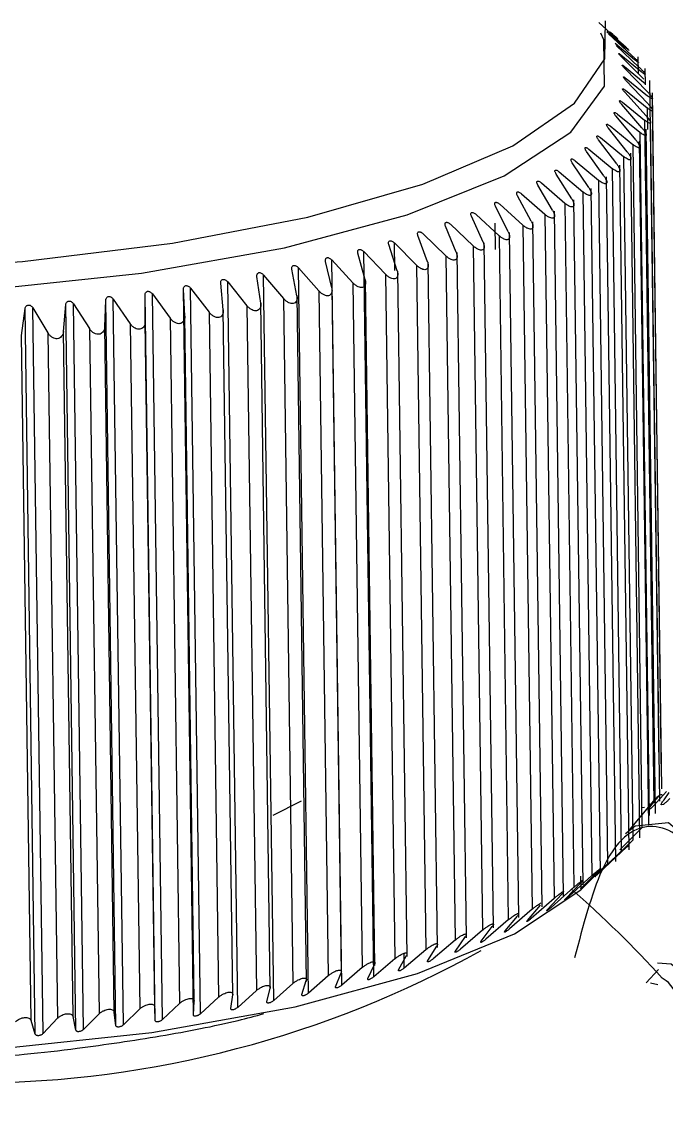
# Model space of a CAD drawing. Header units: millimetres. Extents: x 0 to 279, y 0 to 216.
# Drawn here: x 57.57 to 59.16, y 139.641 to 142.298 of the extents above; entities that cross this region are included whole.
import ezdxf

# ---------------------------------------------------------------- set-up
doc = ezdxf.new("R2010")
doc.units = ezdxf.units.MM

msp = doc.modelspace()

# ---------------------------------------------------------------- linework, layer by layer
at = {"color": 7, "linetype": 'Continuous', "lineweight": 25}
for p, q in [((59.0499, 142.2447), (58.993, 142.2964)), ((59.0131, 142.2736), (59.0593, 142.234)), ((59.0736, 142.2157), (59.0173, 142.2683)), ((59.0331, 142.2452), (59.081, 142.2049)), ((59.0918, 142.1864), (59.0362, 142.2398)), ((59.0476, 142.2164), (59.0972, 142.1754)), ((59.1045, 142.1568), (59.0498, 142.211)), ((59.091, 142.1695), (59.0905, 142.2116)), ((59.0568, 142.1874), (59.1078, 142.1457)), ((59.1116, 142.1269), (59.0579, 142.1819)), ((59.1081, 142.1423), (59.1076, 142.1824)), ((59.0605, 142.1582), (59.1128, 142.1157)), ((59.0587, 142.1289), (59.1123, 142.0857)), ((59.1131, 142.0969), (59.0606, 142.1527)), ((59.1417, 140.4672), (59.1192, 142.1528)), ((59.1091, 142.0668), (59.0578, 142.1234)), ((59.1478, 140.4372), (59.1253, 142.123)), ((59.0994, 142.0367), (59.0496, 142.0941)), ((59.0515, 142.0996), (59.1061, 142.0556)), ((59.1483, 140.407), (59.1258, 142.0931)), ((59.0842, 142.0067), (59.0359, 142.0648)), ((59.0389, 142.0703), (59.0944, 142.0255)), ((59.1061, 142.0556), (59.1286, 140.3713)), ((59.1432, 140.3767), (59.1207, 142.0631)), ((59.0634, 141.9769), (59.0168, 142.0358)), ((59.0208, 142.0412), (59.0771, 141.9956)), ((59.0944, 142.0255), (59.1169, 140.341)), ((59.1326, 140.3465), (59.11, 142.0332)), ((59.0372, 141.9474), (58.9924, 142.0069)), ((58.9974, 142.0123), (59.0543, 141.9659)), ((59.0771, 141.9956), (59.0996, 140.3108)), ((59.1164, 140.3164), (59.0938, 142.0034)), ((59.0055, 141.9182), (58.9627, 141.9784)), ((58.9687, 141.9838), (59.026, 141.9365)), ((59.0947, 140.2865), (59.0721, 141.9737)), ((58.9686, 141.8894), (58.9278, 141.9503)), ((58.9348, 141.9555), (58.9924, 141.9074)), ((59.0676, 140.2569), (59.045, 141.9444)), ((59.0543, 141.9659), (59.0768, 140.2808)), ((58.9264, 141.8612), (58.8878, 141.9226)), ((58.8957, 141.9278), (58.9535, 141.8789)), ((59.0351, 140.2277), (59.0125, 141.9154)), ((59.026, 141.9365), (59.0486, 140.2511)), ((58.8791, 141.8335), (58.8428, 141.8955)), ((58.8517, 141.9006), (58.9094, 141.8508)), ((58.9924, 141.9074), (59.015, 140.2218)), ((58.8268, 141.8065), (58.7929, 141.869)), ((58.8027, 141.874), (58.8602, 141.8233)), ((58.9535, 141.8789), (58.9761, 140.193)), ((58.9974, 140.1988), (58.9747, 141.8868)), ((58.7697, 141.7802), (58.7382, 141.8433)), ((58.7489, 141.8481), (58.8061, 141.7966)), ((58.9094, 141.8508), (58.932, 140.1647)), ((58.9544, 140.1705), (58.9318, 141.8588)), ((58.7079, 141.7547), (58.679, 141.8183)), ((58.6905, 141.8229), (58.7472, 141.7706)), ((58.8602, 141.8233), (58.8829, 140.137)), ((58.9065, 140.1428), (58.8837, 141.8313)), ((58.6415, 141.7301), (58.6153, 141.7941)), ((58.6276, 141.7986), (58.6837, 141.7454)), ((58.7372, 141.8012), (58.738, 141.7367)), ((58.8061, 141.7966), (58.8289, 140.11)), ((58.8535, 140.1158), (58.8308, 141.8046)), ((58.5709, 141.7064), (58.5473, 141.7708)), ((58.5605, 141.7751), (58.6157, 141.7211)), ((58.7472, 141.7706), (58.77, 140.0837)), ((58.7958, 140.0895), (58.773, 141.7785)), ((58.414, 141.7312), (58.4672, 141.6756)), ((58.4385, 139.9436), (58.414, 141.7312)), ((58.4961, 141.6837), (58.4753, 141.7485)), ((58.4892, 141.7527), (58.5435, 141.6978)), ((58.6667, 140.0395), (58.6437, 141.7289)), ((58.6837, 141.7454), (58.7066, 140.0583)), ((58.7335, 140.0641), (58.7106, 141.7533)), ((58.3349, 141.6417), (58.3198, 141.7071)), ((58.3351, 141.7108), (58.3871, 141.6544)), ((58.3596, 139.923), (58.3351, 141.7108)), ((58.4173, 141.6621), (58.3994, 141.7273)), ((58.5956, 140.0159), (58.5726, 141.7056)), ((58.6157, 141.7211), (58.6387, 140.0338)), ((58.2489, 141.6224), (58.2368, 141.6881)), ((58.2527, 141.6916), (58.3033, 141.6344)), ((58.2773, 139.9036), (58.2527, 141.6916)), ((58.4672, 141.6756), (58.4903, 139.9879)), ((58.5204, 139.9934), (58.4974, 141.6832)), ((58.5435, 141.6978), (58.5665, 140.0103)), ((58.0674, 141.5877), (58.0612, 141.6537)), ((58.0783, 141.6567), (58.1257, 141.598)), ((58.103, 139.8684), (58.0783, 141.6567)), ((58.1597, 141.6044), (58.1505, 141.6702)), ((58.167, 141.6735), (58.2161, 141.6156)), ((58.1917, 139.8853), (58.167, 141.6735)), ((58.3871, 141.6544), (58.4102, 139.9665)), ((58.4414, 139.9719), (58.4183, 141.6619)), ((57.875, 141.5583), (57.8747, 141.6244)), ((57.8997, 139.8358), (57.8747, 141.6244)), ((57.8928, 141.627), (57.9364, 141.5669)), ((57.9177, 139.8383), (57.8928, 141.627)), ((57.9724, 141.5723), (57.9692, 141.6384)), ((57.9941, 139.8499), (57.9692, 141.6384)), ((57.9868, 141.6412), (58.0324, 141.5818)), ((58.0116, 139.8527), (57.9868, 141.6412)), ((58.2725, 139.9324), (58.2493, 141.6228)), ((58.3033, 141.6344), (58.3264, 139.9463)), ((58.3587, 139.9515), (58.3355, 141.6418)), ((57.6736, 141.5346), (57.6793, 141.6007)), ((57.7044, 139.8118), (57.6793, 141.6007)), ((57.6981, 141.6027), (57.7376, 141.5414)), ((57.7232, 139.8139), (57.6981, 141.6027)), ((57.7752, 141.5457), (57.778, 141.6119)), ((57.803, 139.8231), (57.778, 141.6119)), ((57.7964, 141.6141), (57.8381, 141.5534)), ((57.8214, 139.8254), (57.7964, 141.6141)), ((58.1257, 141.598), (58.149, 139.9096)), ((58.1832, 139.9145), (58.1598, 141.6051)), ((58.2161, 141.6156), (58.2393, 139.9273)), ((57.5702, 141.5249), (57.579, 141.591)), ((57.6041, 139.802), (57.579, 141.591)), ((57.598, 141.5927), (57.6353, 141.5308)), ((57.6232, 139.8038), (57.598, 141.5927)), ((57.9959, 139.8836), (57.9724, 141.5723)), ((58.0324, 141.5818), (58.0558, 139.8932)), ((58.0908, 139.8992), (58.0674, 141.5877)), ((57.7988, 139.8568), (57.7752, 141.5457)), ((57.8381, 141.5534), (57.8616, 139.8646)), ((57.8985, 139.8695), (57.875, 141.5583)), ((57.9364, 141.5669), (57.9599, 139.8782)), ((57.594, 139.8358), (57.5702, 141.5249)), ((57.6353, 141.5308), (57.659, 139.8418)), ((57.6972, 139.8456), (57.6736, 141.5346)), ((57.7376, 141.5414), (57.7612, 139.8524)), ((59.1527, 140.3923), (59.1604, 140.4005)), ((58.2596, 140.3764), (58.1897, 140.341)), ((59.1309, 140.3814), (59.0664, 140.3035)), ((59.1217, 140.3651), (59.1342, 140.3813)), ((59.1391, 140.3878), (59.1342, 140.3813)), ((59.1527, 140.3923), (59.1354, 140.3732)), ((59.1541, 140.3803), (59.1667, 140.3976)), ((59.1061, 140.3607), (59.0976, 140.36)), ((59.1191, 140.3568), (59.1152, 140.3545)), ((59.1515, 140.3683), (59.1475, 140.3676)), ((59.0996, 140.3108), (59.0448, 140.2566)), ((59.0768, 140.2808), (59.0214, 140.2274)), ((59.0486, 140.2511), (58.9927, 140.1986)), ((59.0164, 140.222), (59.0597, 140.2622)), ((59.015, 140.2218), (58.9588, 140.1701)), ((58.9867, 140.1932), (59.0281, 140.2327)), ((58.9761, 140.193), (58.9198, 140.1421)), ((58.9484, 140.192), (58.9488, 140.1601)), ((58.9518, 140.1648), (58.9912, 140.2037)), ((58.9843, 140.1934), (58.9949, 140.2033)), ((58.932, 140.1647), (58.8757, 140.1146)), ((58.9118, 140.1368), (58.949, 140.1751)), ((58.8829, 140.137), (58.8268, 140.0877)), ((58.8669, 140.1095), (58.9018, 140.1472)), ((58.8289, 140.11), (58.7731, 140.0616)), ((58.817, 140.0828), (58.8495, 140.1199)), ((58.77, 140.0837), (58.7147, 140.0362)), ((58.7624, 140.0567), (58.7925, 140.0934)), ((58.7066, 140.0583), (58.6519, 140.0116)), ((58.7032, 140.0315), (58.7307, 140.0677)), ((58.6387, 140.0338), (58.5848, 139.9879)), ((58.6396, 140.0071), (58.6644, 140.0428)), ((58.5665, 140.0103), (58.5136, 139.9652)), ((58.5717, 139.9836), (58.5938, 140.019)), ((58.4903, 139.9879), (58.4385, 139.9436)), ((58.4997, 139.9611), (58.5191, 139.9961)), ((58.3443, 139.9192), (58.358, 139.9537)), ((58.4102, 139.9665), (58.3596, 139.923)), ((58.4239, 139.9396), (58.4404, 139.9743)), ((59.14, 139.9619), (59.1099, 139.9289)), ((58.2393, 139.9273), (58.1917, 139.8853)), ((58.2614, 139.9), (58.2721, 139.9342)), ((58.3264, 139.9463), (58.2773, 139.9036)), ((59.1594, 139.9338), (59.1497, 139.9403)), ((58.086, 139.8653), (58.0908, 139.8992)), ((58.149, 139.9096), (58.103, 139.8684)), ((58.1752, 139.882), (58.183, 139.916)), ((57.8997, 139.8358), (57.8985, 139.8695)), ((57.9599, 139.8782), (57.9177, 139.8383)), ((57.9941, 139.8499), (57.9959, 139.8836)), ((58.0558, 139.8932), (58.0116, 139.8527)), ((57.7044, 139.8118), (57.6972, 139.8456)), ((57.7612, 139.8524), (57.7232, 139.8139)), ((57.803, 139.8231), (57.7988, 139.8568)), ((57.8616, 139.8646), (57.8214, 139.8254)), ((57.6041, 139.802), (57.594, 139.8358)), ((57.659, 139.8418), (57.6232, 139.8038))]:
    msp.add_line(p, q, dxfattribs=at)
at = {"color": 8, "linetype": 'Continuous', "lineweight": 25}
for p, q in [((59.1123, 142.0857), (59.113, 142.0323)), ((58.4901, 141.6849), (58.4892, 141.7527)), ((58.5136, 139.9652), (58.5131, 139.9998)), ((59.1383, 139.9239), (59.1202, 139.9279))]:
    msp.add_line(p, q, dxfattribs=at)
at = {"color": 7, "linetype": 'Continuous', "lineweight": 25, "flags": 128}
for points in [[(57.2189, 141.685), (57.5726, 141.7071), (57.9421, 141.7519), (58.2756, 141.8163), (58.5592, 141.8976), (58.7813, 141.9924), (58.933, 142.0969), (59.0081, 142.2066), (59.0096, 142.3005)], [(57.4772, 141.6367), (57.8655, 141.678), (58.2186, 141.7407), (58.5211, 141.8221), (58.7597, 141.9185), (58.9241, 142.0256), (59.0071, 142.1388), (59.0053, 142.2531), (58.9978, 142.2698)], [(59.6805, 138.4563), (59.6353, 138.861), (59.576, 139.2418), (59.505, 139.5834), (59.4251, 139.8724), (59.3395, 140.0974), (59.2516, 140.2496), (59.1648, 140.3232), (59.0826, 140.3153), (59.0588, 140.2965)], [(57.5036, 139.7649), (57.8916, 139.8066), (58.2444, 139.87), (58.5466, 139.9521), (58.785, 140.0495), (58.9492, 140.1577), (58.9843, 140.1934)], [(59.1382, 139.978), (59.1714, 139.9755), (59.2499, 139.912)]]:
    msp.add_lwpolyline(points, dxfattribs=at)
at = {"color": 8, "linetype": 'Continuous', "lineweight": 25, "flags": 128}
msp.add_lwpolyline([(59.424, 136.5995), (59.4631, 136.6664), (59.5169, 136.8342), (59.5573, 137.0687), (59.5821, 137.3589), (59.5903, 137.6914), (59.5813, 138.0503), (59.5558, 138.4189), (59.5147, 138.7797), (59.4602, 139.1158), (59.3947, 139.4113), (59.3214, 139.6523), (59.2437, 139.8277), (59.1652, 139.9293), (59.1594, 139.9338)], dxfattribs=at)
at = {"color": 7, "linetype": 'Continuous', "lineweight": 25}
for centre, radius, start, end in [((59.2288, 140.2661), 0.1512, 126.376, 131.6281), ((57.1233, 138.0973), 2.7391, 42.2873, 48.8647)]:
    msp.add_arc(centre, radius, start, end, dxfattribs=at)
at = {"color": 8, "linetype": 'Continuous', "lineweight": 25}
msp.add_arc((57.4405, 142.2844), 2.6028, 270.3351, 299.0202, dxfattribs=at)
at = {"color": 7, "linetype": 'Continuous', "lineweight": 25}
for points, knots in [([(59.0207, 142.2731), (59.023, 142.2712), (59.0272, 142.2675), (59.0328, 142.2625), (59.0369, 142.2588), (59.0395, 142.2563), (59.0404, 142.2555), (59.0395, 142.2563), (59.0368, 142.2586), (59.0338, 142.2612), (59.0322, 142.2626)], [0, 0, 0, 0, 0.154592, 0.287049, 0.4005, 0.499884, 0.603631, 0.715368, 0.8465, 1, 1, 1, 1]), ([(59.0499, 142.2447), (59.0521, 142.2427), (59.0562, 142.2389), (59.0617, 142.2339), (59.0655, 142.2301), (59.0678, 142.2276), (59.0684, 142.2268), (59.0672, 142.2276), (59.0642, 142.2299), (59.061, 142.2325), (59.0593, 142.234)], [0, 0, 0, 0, 0.154616, 0.287094, 0.400562, 0.499962, 0.600673, 0.713632, 0.845714, 1, 1, 1, 1]), ([(59.0498, 142.211), (59.0488, 142.212), (59.0469, 142.2139), (59.0445, 142.2164), (59.043, 142.2184), (59.0422, 142.2196), (59.0423, 142.2201), (59.0433, 142.2197), (59.045, 142.2185), (59.0467, 142.2171), (59.0476, 142.2164)], [0, 0, 0, 0, 0.149554, 0.286742, 0.39793, 0.499998, 0.60209, 0.713222, 0.850456, 1, 1, 1, 1]), ([(59.0736, 142.2157), (59.0758, 142.2137), (59.0798, 142.2099), (59.085, 142.2048), (59.0886, 142.2009), (59.0906, 142.1984), (59.0909, 142.1976), (59.0895, 142.1984), (59.0861, 142.2007), (59.0828, 142.2034), (59.081, 142.2049)], [0, 0, 0, 0, 0.154267, 0.286323, 0.399242, 0.497996, 0.598104, 0.71211, 0.845015, 1, 1, 1, 1]), ([(59.0579, 142.1819), (59.0569, 142.1829), (59.0551, 142.1849), (59.0529, 142.1875), (59.0514, 142.1894), (59.0508, 142.1907), (59.0511, 142.1911), (59.0522, 142.1907), (59.0541, 142.1895), (59.0559, 142.1881), (59.0568, 142.1874)], [0, 0, 0, 0, 0.149554, 0.286742, 0.39793, 0.499998, 0.60209, 0.713222, 0.850456, 1, 1, 1, 1]), ([(59.0918, 142.1864), (59.0939, 142.1843), (59.0979, 142.1805), (59.1029, 142.1754), (59.1062, 142.1714), (59.1079, 142.1689), (59.108, 142.168), (59.1062, 142.1688), (59.1025, 142.1711), (59.099, 142.1739), (59.0972, 142.1754)], [0, 0, 0, 0, 0.153516, 0.28465, 0.396371, 0.49427, 0.595804, 0.710838, 0.844477, 1, 1, 1, 1]), ([(59.0606, 142.1527), (59.0596, 142.1537), (59.0578, 142.1557), (59.0557, 142.1583), (59.0544, 142.1603), (59.054, 142.1616), (59.0544, 142.162), (59.0557, 142.1616), (59.0577, 142.1604), (59.0595, 142.1589), (59.0605, 142.1582)], [0, 0, 0, 0, 0.149554, 0.286742, 0.39793, 0.499998, 0.60209, 0.713222, 0.850456, 1, 1, 1, 1]), ([(59.0578, 142.1234), (59.0569, 142.1244), (59.0551, 142.1264), (59.0532, 142.1291), (59.052, 142.1311), (59.0517, 142.1323), (59.0523, 142.1328), (59.0537, 142.1323), (59.0559, 142.1311), (59.0578, 142.1297), (59.0587, 142.1289)], [0, 0, 0, 0, 0.149554, 0.286742, 0.39793, 0.499998, 0.60209, 0.713222, 0.850456, 1, 1, 1, 1]), ([(59.0496, 142.0941), (59.0487, 142.0951), (59.047, 142.0971), (59.0452, 142.0998), (59.0442, 142.1019), (59.044, 142.1031), (59.0448, 142.1036), (59.0463, 142.1031), (59.0486, 142.1018), (59.0505, 142.1004), (59.0515, 142.0996)], [0, 0, 0, 0, 0.149554, 0.286742, 0.39793, 0.499998, 0.60209, 0.713222, 0.850456, 1, 1, 1, 1]), ([(59.1116, 142.1269), (59.1136, 142.1248), (59.1174, 142.1209), (59.1218, 142.1157), (59.1242, 142.1122), (59.1252, 142.1102), (59.1256, 142.1091), (59.1255, 142.1083), (59.1245, 142.1081), (59.1221, 142.109), (59.118, 142.1117), (59.1146, 142.1143), (59.1128, 142.1157)], [0, 0, 0, 0, 0.1513, 0.279956, 0.388714, 0.438703, 0.497828, 0.557461, 0.619011, 0.742095, 0.859565, 1, 1, 1, 1]), ([(59.0359, 142.0648), (59.035, 142.0659), (59.0334, 142.0679), (59.0318, 142.0707), (59.0309, 142.0727), (59.0309, 142.074), (59.0318, 142.0744), (59.0335, 142.0739), (59.0359, 142.0726), (59.0379, 142.0711), (59.0389, 142.0703)], [0, 0, 0, 0, 0.149554, 0.286742, 0.39793, 0.499998, 0.60209, 0.713222, 0.850456, 1, 1, 1, 1]), ([(59.1131, 142.0969), (59.1151, 142.0948), (59.1187, 142.0909), (59.1228, 142.0856), (59.125, 142.0821), (59.1259, 142.08), (59.1261, 142.0788), (59.1258, 142.0781), (59.1246, 142.0778), (59.1219, 142.0788), (59.1176, 142.0816), (59.1142, 142.0842), (59.1123, 142.0857)], [0, 0, 0, 0, 0.150017, 0.277343, 0.384605, 0.438226, 0.497817, 0.557803, 0.619606, 0.740346, 0.858709, 1, 1, 1, 1]), ([(59.1091, 142.0668), (59.1109, 142.0647), (59.1144, 142.0607), (59.1182, 142.0555), (59.1202, 142.0519), (59.1209, 142.0498), (59.121, 142.0485), (59.1204, 142.0478), (59.119, 142.0476), (59.1162, 142.0486), (59.1116, 142.0514), (59.1081, 142.0541), (59.1061, 142.0556)], [0, 0, 0, 0, 0.148693, 0.274615, 0.380279, 0.438215, 0.498156, 0.558374, 0.6203, 0.738577, 0.85782, 1, 1, 1, 1]), ([(59.0168, 142.0358), (59.016, 142.0368), (59.0144, 142.0389), (59.0129, 142.0417), (59.0122, 142.0437), (59.0124, 142.045), (59.0135, 142.0454), (59.0153, 142.0449), (59.0178, 142.0435), (59.0198, 142.042), (59.0208, 142.0412)], [0, 0, 0, 0, 0.149554, 0.286742, 0.39793, 0.499998, 0.60209, 0.713222, 0.850456, 1, 1, 1, 1]), ([(59.0994, 142.0367), (59.1012, 142.0346), (59.1045, 142.0306), (59.1081, 142.0253), (59.1098, 142.0217), (59.1104, 142.0195), (59.1102, 142.0183), (59.1095, 142.0175), (59.1079, 142.0173), (59.1048, 142.0184), (59.1, 142.0212), (59.0964, 142.024), (59.0944, 142.0255)], [0, 0, 0, 0, 0.147356, 0.27179, 0.377146, 0.438598, 0.498767, 0.559097, 0.621018, 0.736779, 0.856893, 1, 1, 1, 1]), ([(58.9924, 142.0069), (58.9916, 142.008), (58.9901, 142.0101), (58.9888, 142.0129), (58.9883, 142.015), (58.9886, 142.0162), (58.9898, 142.0166), (58.9918, 142.0161), (58.9944, 142.0147), (58.9964, 142.0131), (58.9974, 142.0123)], [0, 0, 0, 0, 0.149554, 0.286742, 0.39793, 0.499998, 0.60209, 0.713222, 0.850456, 1, 1, 1, 1]), ([(59.0842, 142.0067), (59.0859, 142.0046), (59.089, 142.0007), (59.0923, 141.9953), (59.0939, 141.9916), (59.0942, 141.9894), (59.0938, 141.9881), (59.0929, 141.9874), (59.0911, 141.9872), (59.0878, 141.9883), (59.0829, 141.9912), (59.0791, 141.994), (59.0771, 141.9956)], [0, 0, 0, 0, 0.145951, 0.26872, 0.377408, 0.439127, 0.499455, 0.559821, 0.621651, 0.734966, 0.855937, 1, 1, 1, 1]), ([(58.9627, 141.9784), (58.962, 141.9795), (58.9606, 141.9816), (58.9594, 141.9844), (58.959, 141.9865), (58.9595, 141.9878), (58.9608, 141.9881), (58.9629, 141.9876), (58.9656, 141.9862), (58.9677, 141.9846), (58.9687, 141.9838)], [0, 0, 0, 0, 0.149554, 0.286742, 0.39793, 0.499998, 0.60209, 0.713222, 0.850456, 1, 1, 1, 1]), ([(59.0634, 141.9769), (59.065, 141.9748), (59.068, 141.9709), (59.0711, 141.9654), (59.0724, 141.9617), (59.0724, 141.9594), (59.0719, 141.9582), (59.0708, 141.9575), (59.0688, 141.9573), (59.0653, 141.9585), (59.0602, 141.9613), (59.0564, 141.9643), (59.0543, 141.9659)], [0, 0, 0, 0, 0.144207, 0.265302, 0.378149, 0.439859, 0.500145, 0.560427, 0.622124, 0.733109, 0.85494, 1, 1, 1, 1]), ([(58.9278, 141.9503), (58.9271, 141.9514), (58.9258, 141.9535), (58.9248, 141.9563), (58.9245, 141.9584), (58.9252, 141.9597), (58.9267, 141.96), (58.9289, 141.9594), (58.9317, 141.958), (58.9337, 141.9564), (58.9348, 141.9555)], [0, 0, 0, 0, 0.149554, 0.286742, 0.39793, 0.499998, 0.60209, 0.713222, 0.850456, 1, 1, 1, 1]), ([(59.0372, 141.9474), (59.0387, 141.9453), (59.0415, 141.9413), (59.0443, 141.9358), (59.0454, 141.932), (59.0452, 141.9297), (59.0445, 141.9285), (59.0432, 141.9278), (59.041, 141.9277), (59.0373, 141.9289), (59.032, 141.9318), (59.0281, 141.9348), (59.026, 141.9365)], [0, 0, 0, 0, 0.14222, 0.26149, 0.379, 0.440723, 0.500945, 0.561071, 0.622516, 0.731392, 0.854099, 1, 1, 1, 1]), ([(58.8878, 141.9226), (58.8872, 141.9238), (58.8859, 141.9259), (58.885, 141.9287), (58.885, 141.9308), (58.8858, 141.9321), (58.8874, 141.9324), (58.8897, 141.9318), (58.8926, 141.9303), (58.8947, 141.9287), (58.8957, 141.9278)], [0, 0, 0, 0, 0.149554, 0.286742, 0.39793, 0.499998, 0.60209, 0.713222, 0.850456, 1, 1, 1, 1]), ([(59.0055, 141.9182), (59.007, 141.9161), (59.0096, 141.9122), (59.0121, 141.9066), (59.013, 141.9027), (59.0125, 141.9004), (59.0116, 141.8992), (59.0102, 141.8985), (59.0078, 141.8984), (59.004, 141.8997), (58.9985, 141.9027), (58.9945, 141.9058), (58.9924, 141.9074)], [0, 0, 0, 0, 0.140336, 0.257699, 0.380393, 0.442016, 0.50203, 0.561821, 0.62279, 0.729753, 0.853343, 1, 1, 1, 1]), ([(58.8428, 141.8955), (58.8422, 141.8967), (58.841, 141.8988), (58.8403, 141.9017), (58.8404, 141.9038), (58.8414, 141.905), (58.8431, 141.9053), (58.8455, 141.9047), (58.8485, 141.9031), (58.8506, 141.9015), (58.8517, 141.9006)], [0, 0, 0, 0, 0.149554, 0.286742, 0.39793, 0.499998, 0.60209, 0.713222, 0.850456, 1, 1, 1, 1]), ([(58.9686, 141.8894), (58.9699, 141.8873), (58.9723, 141.8834), (58.9746, 141.8778), (58.9752, 141.8738), (58.9745, 141.8715), (58.9734, 141.8703), (58.9718, 141.8697), (58.9692, 141.8696), (58.9653, 141.8709), (58.9597, 141.874), (58.9556, 141.8771), (58.9535, 141.8789)], [0, 0, 0, 0, 0.13852, 0.253848, 0.382195, 0.443567, 0.503216, 0.562504, 0.622815, 0.728129, 0.85259, 1, 1, 1, 1]), ([(58.7929, 141.869), (58.7923, 141.8702), (58.7912, 141.8724), (58.7907, 141.8752), (58.791, 141.8774), (58.7921, 141.8786), (58.7939, 141.8789), (58.7965, 141.8782), (58.7995, 141.8766), (58.8016, 141.8749), (58.8027, 141.874)], [0, 0, 0, 0, 0.149554, 0.286742, 0.39793, 0.499998, 0.60209, 0.713222, 0.850456, 1, 1, 1, 1]), ([(58.7382, 141.8433), (58.7377, 141.8444), (58.7367, 141.8466), (58.7364, 141.8495), (58.7368, 141.8516), (58.7381, 141.8528), (58.74, 141.8531), (58.7427, 141.8523), (58.7458, 141.8507), (58.7478, 141.849), (58.7489, 141.8481)], [0, 0, 0, 0, 0.149554, 0.286742, 0.39793, 0.499998, 0.60209, 0.713222, 0.850456, 1, 1, 1, 1]), ([(58.9264, 141.8612), (58.9276, 141.8591), (58.9299, 141.8552), (58.9319, 141.8494), (58.9322, 141.8454), (58.9312, 141.8431), (58.9299, 141.8419), (58.9282, 141.8413), (58.9255, 141.8413), (58.9214, 141.8426), (58.9156, 141.8458), (58.9116, 141.849), (58.9094, 141.8508)], [0, 0, 0, 0, 0.136701, 0.252529, 0.384177, 0.445187, 0.504353, 0.563009, 0.621606, 0.726534, 0.851844, 1, 1, 1, 1]), ([(58.679, 141.8183), (58.6785, 141.8194), (58.6776, 141.8217), (58.6774, 141.8245), (58.678, 141.8266), (58.6794, 141.8278), (58.6815, 141.828), (58.6842, 141.8273), (58.6874, 141.8256), (58.6894, 141.8238), (58.6905, 141.8229)], [0, 0, 0, 0, 0.149554, 0.286742, 0.39793, 0.499998, 0.60209, 0.713222, 0.850456, 1, 1, 1, 1]), ([(58.8791, 141.8335), (58.8802, 141.8314), (58.8824, 141.8274), (58.8841, 141.8216), (58.884, 141.8176), (58.8828, 141.8153), (58.8813, 141.8142), (58.8795, 141.8136), (58.8767, 141.8137), (58.8724, 141.815), (58.8665, 141.8182), (58.8624, 141.8215), (58.8602, 141.8233)], [0, 0, 0, 0, 0.134888, 0.255802, 0.386465, 0.446907, 0.505413, 0.563281, 0.61903, 0.724938, 0.851086, 1, 1, 1, 1]), ([(58.6153, 141.7941), (58.6149, 141.7953), (58.6141, 141.7975), (58.6141, 141.8004), (58.6148, 141.8025), (58.6164, 141.8036), (58.6186, 141.8038), (58.6213, 141.803), (58.6245, 141.8013), (58.6266, 141.7995), (58.6276, 141.7986)], [0, 0, 0, 0, 0.149554, 0.286742, 0.39793, 0.499998, 0.60209, 0.713222, 0.850456, 1, 1, 1, 1]), ([(58.8268, 141.8065), (58.8278, 141.8044), (58.8298, 141.8003), (58.8312, 141.7944), (58.8308, 141.7904), (58.8293, 141.7882), (58.8278, 141.7871), (58.8258, 141.7866), (58.8229, 141.7866), (58.8185, 141.788), (58.8124, 141.7913), (58.8083, 141.7947), (58.8061, 141.7966)], [0, 0, 0, 0, 0.133021, 0.259619, 0.388849, 0.448549, 0.50625, 0.563212, 0.616477, 0.723332, 0.850309, 1, 1, 1, 1]), ([(58.4753, 141.7485), (58.475, 141.7497), (58.4744, 141.752), (58.4747, 141.7548), (58.4758, 141.7569), (58.4776, 141.758), (58.48, 141.7582), (58.4829, 141.7573), (58.4862, 141.7555), (58.4882, 141.7536), (58.4892, 141.7527)], [0, 0, 0, 0, 0.149554, 0.286742, 0.39793, 0.499998, 0.60209, 0.713222, 0.850456, 1, 1, 1, 1]), ([(58.5473, 141.7708), (58.547, 141.772), (58.5463, 141.7743), (58.5464, 141.7771), (58.5473, 141.7792), (58.549, 141.7803), (58.5513, 141.7805), (58.5542, 141.7797), (58.5574, 141.7779), (58.5594, 141.7761), (58.5605, 141.7751)], [0, 0, 0, 0, 0.149554, 0.286742, 0.39793, 0.499998, 0.60209, 0.713222, 0.850456, 1, 1, 1, 1]), ([(58.7697, 141.7802), (58.7706, 141.7781), (58.7725, 141.7739), (58.7735, 141.768), (58.7728, 141.764), (58.771, 141.7618), (58.7688, 141.7604), (58.7651, 141.7601), (58.7598, 141.7618), (58.7535, 141.7652), (58.7494, 141.7687), (58.7472, 141.7706)], [0, 0, 0, 0, 0.131275, 0.264103, 0.391506, 0.450314, 0.507087, 0.613706, 0.721539, 0.849415, 1, 1, 1, 1]), ([(58.3994, 141.7273), (58.3991, 141.7285), (58.3987, 141.7307), (58.3991, 141.7336), (58.4003, 141.7357), (58.4023, 141.7367), (58.4048, 141.7368), (58.4078, 141.7359), (58.411, 141.7341), (58.413, 141.7322), (58.414, 141.7312)], [0, 0, 0, 0, 0.149554, 0.286742, 0.39793, 0.499998, 0.60209, 0.713222, 0.850456, 1, 1, 1, 1]), ([(58.6415, 141.7301), (58.6423, 141.728), (58.6438, 141.7236), (58.6442, 141.7177), (58.6427, 141.7136), (58.6406, 141.7116), (58.6381, 141.7104), (58.6341, 141.7101), (58.6285, 141.7119), (58.622, 141.7155), (58.6179, 141.7192), (58.6157, 141.7211)], [0, 0, 0, 0, 0.129195, 0.271889, 0.39558, 0.452448, 0.507125, 0.608937, 0.718552, 0.84797, 1, 1, 1, 1]), ([(58.7079, 141.7547), (58.7087, 141.7526), (58.7104, 141.7483), (58.7111, 141.7424), (58.71, 141.7384), (58.7081, 141.7363), (58.7057, 141.735), (58.7019, 141.7347), (58.6964, 141.7364), (58.69, 141.7399), (58.6859, 141.7435), (58.6837, 141.7454)], [0, 0, 0, 0, 0.129586, 0.268123, 0.393665, 0.451524, 0.507285, 0.611252, 0.719975, 0.848645, 1, 1, 1, 1]), ([(58.3198, 141.7071), (58.3196, 141.7083), (58.3192, 141.7106), (58.3199, 141.7134), (58.3212, 141.7155), (58.3233, 141.7165), (58.3259, 141.7166), (58.3289, 141.7156), (58.3322, 141.7137), (58.3341, 141.7118), (58.3351, 141.7108)], [0, 0, 0, 0, 0.149554, 0.286742, 0.39793, 0.499998, 0.60209, 0.713222, 0.850456, 1, 1, 1, 1]), ([(58.5709, 141.7064), (58.5715, 141.7042), (58.5729, 141.6998), (58.5729, 141.6938), (58.5708, 141.6893), (58.567, 141.6868), (58.5621, 141.6866), (58.5563, 141.6884), (58.5498, 141.6921), (58.5457, 141.6958), (58.5435, 141.6978)], [0, 0, 0, 0, 0.134994, 0.275707, 0.397479, 0.506301, 0.606543, 0.717087, 0.84728, 1, 1, 1, 1]), ([(58.1505, 141.6702), (58.1504, 141.6714), (58.1502, 141.6737), (58.1512, 141.6766), (58.1529, 141.6786), (58.1551, 141.6796), (58.1579, 141.6796), (58.161, 141.6785), (58.1642, 141.6765), (58.1661, 141.6745), (58.167, 141.6735)], [0, 0, 0, 0, 0.149554, 0.286742, 0.39793, 0.499998, 0.60209, 0.713222, 0.850456, 1, 1, 1, 1]), ([(58.2368, 141.6881), (58.2366, 141.6893), (58.2363, 141.6916), (58.2372, 141.6944), (58.2387, 141.6964), (58.2408, 141.6975), (58.2435, 141.6975), (58.2466, 141.6965), (58.2498, 141.6945), (58.2517, 141.6926), (58.2527, 141.6916)], [0, 0, 0, 0, 0.149554, 0.286742, 0.39793, 0.499998, 0.60209, 0.713222, 0.850456, 1, 1, 1, 1]), ([(58.4961, 141.6837), (58.4967, 141.6815), (58.4978, 141.6769), (58.4974, 141.671), (58.495, 141.6666), (58.491, 141.6642), (58.4859, 141.664), (58.48, 141.6659), (58.4734, 141.6697), (58.4694, 141.6735), (58.4672, 141.6756)], [0, 0, 0, 0, 0.14041, 0.279076, 0.398809, 0.505311, 0.604504, 0.715879, 0.846729, 1, 1, 1, 1]), ([(58.0612, 141.6537), (58.0612, 141.6549), (58.0611, 141.6572), (58.0623, 141.66), (58.0641, 141.662), (58.0664, 141.6629), (58.0692, 141.6629), (58.0723, 141.6618), (58.0756, 141.6597), (58.0774, 141.6577), (58.0783, 141.6567)], [0, 0, 0, 0, 0.149554, 0.286742, 0.39793, 0.499998, 0.60209, 0.713222, 0.850456, 1, 1, 1, 1]), ([(58.4173, 141.6621), (58.4178, 141.6598), (58.4188, 141.6552), (58.4179, 141.6493), (58.4152, 141.645), (58.411, 141.6427), (58.4058, 141.6426), (58.3998, 141.6446), (58.3931, 141.6485), (58.3892, 141.6523), (58.3871, 141.6544)], [0, 0, 0, 0, 0.14553, 0.282147, 0.399781, 0.503856, 0.602586, 0.714748, 0.846215, 1, 1, 1, 1]), ([(57.8747, 141.6244), (57.8748, 141.6256), (57.875, 141.6279), (57.8764, 141.6307), (57.8785, 141.6327), (57.881, 141.6336), (57.8839, 141.6334), (57.887, 141.6322), (57.8902, 141.6301), (57.8919, 141.628), (57.8928, 141.627)], [0, 0, 0, 0, 0.149554, 0.286742, 0.39793, 0.499998, 0.60209, 0.713222, 0.850456, 1, 1, 1, 1]), ([(57.9692, 141.6384), (57.9693, 141.6396), (57.9693, 141.6419), (57.9706, 141.6447), (57.9725, 141.6466), (57.975, 141.6476), (57.9778, 141.6475), (57.981, 141.6463), (57.9842, 141.6442), (57.9859, 141.6422), (57.9868, 141.6412)], [0, 0, 0, 0, 0.149554, 0.286742, 0.39793, 0.499998, 0.60209, 0.713222, 0.850456, 1, 1, 1, 1]), ([(58.2489, 141.6224), (58.2492, 141.6199), (58.2497, 141.6152), (58.248, 141.6094), (58.2448, 141.6053), (58.2403, 141.6032), (58.2348, 141.6032), (58.2286, 141.6053), (58.2219, 141.6094), (58.2181, 141.6134), (58.2161, 141.6156)], [0, 0, 0, 0, 0.154627, 0.287114, 0.40059, 0.499997, 0.599382, 0.712849, 0.845346, 1, 1, 1, 1]), ([(58.3349, 141.6417), (58.3353, 141.6392), (58.336, 141.6346), (58.3347, 141.6287), (58.3317, 141.6245), (58.3274, 141.6223), (58.3221, 141.6223), (58.316, 141.6243), (58.3092, 141.6283), (58.3054, 141.6323), (58.3033, 141.6344)], [0, 0, 0, 0, 0.150776, 0.285087, 0.40041, 0.501893, 0.600753, 0.713665, 0.845722, 1, 1, 1, 1]), ([(57.579, 141.591), (57.5792, 141.5922), (57.5797, 141.5945), (57.5816, 141.5972), (57.5839, 141.599), (57.5867, 141.5998), (57.5897, 141.5996), (57.5928, 141.5982), (57.5958, 141.596), (57.5973, 141.5938), (57.598, 141.5927)], [0, 0, 0, 0, 0.149554, 0.286742, 0.39793, 0.499998, 0.60209, 0.713222, 0.850456, 1, 1, 1, 1]), ([(57.6793, 141.6007), (57.6795, 141.6019), (57.6799, 141.6042), (57.6816, 141.607), (57.6839, 141.6088), (57.6866, 141.6096), (57.6896, 141.6094), (57.6927, 141.6081), (57.6958, 141.6059), (57.6973, 141.6038), (57.6981, 141.6027)], [0, 0, 0, 0, 0.149554, 0.286742, 0.39793, 0.499998, 0.60209, 0.713222, 0.850456, 1, 1, 1, 1]), ([(57.778, 141.6119), (57.7781, 141.6131), (57.7784, 141.6154), (57.78, 141.6181), (57.7822, 141.62), (57.7848, 141.6209), (57.7878, 141.6207), (57.7909, 141.6195), (57.794, 141.6173), (57.7956, 141.6152), (57.7964, 141.6141)], [0, 0, 0, 0, 0.149554, 0.286742, 0.39793, 0.499998, 0.60209, 0.713222, 0.850456, 1, 1, 1, 1]), ([(58.1597, 141.6044), (58.1598, 141.6019), (58.1602, 141.5972), (58.1581, 141.5913), (58.1546, 141.5873), (58.1499, 141.5853), (58.1443, 141.5854), (58.1381, 141.5876), (58.1314, 141.5918), (58.1277, 141.5958), (58.1257, 141.598)], [0, 0, 0, 0, 0.154627, 0.287114, 0.40059, 0.499997, 0.599382, 0.712849, 0.845346, 1, 1, 1, 1]), ([(57.9724, 141.5723), (57.9724, 141.5698), (57.9723, 141.5651), (57.9696, 141.5593), (57.9655, 141.5554), (57.9604, 141.5534), (57.9546, 141.5537), (57.9483, 141.5561), (57.9418, 141.5605), (57.9383, 141.5647), (57.9364, 141.5669)], [0, 0, 0, 0, 0.154627, 0.287114, 0.40059, 0.499997, 0.599382, 0.712849, 0.845346, 1, 1, 1, 1]), ([(58.0674, 141.5877), (58.0675, 141.5851), (58.0676, 141.5804), (58.0652, 141.5746), (58.0615, 141.5707), (58.0566, 141.5687), (58.0508, 141.5689), (58.0445, 141.5712), (58.0379, 141.5755), (58.0343, 141.5796), (58.0324, 141.5818)], [0, 0, 0, 0, 0.154627, 0.287114, 0.40059, 0.499997, 0.599382, 0.712849, 0.845346, 1, 1, 1, 1]), ([(57.7752, 141.5457), (57.7749, 141.5432), (57.7744, 141.5385), (57.771, 141.5328), (57.7665, 141.529), (57.7611, 141.5272), (57.7551, 141.5277), (57.7488, 141.5302), (57.7425, 141.5348), (57.7393, 141.5391), (57.7376, 141.5414)], [0, 0, 0, 0, 0.154627, 0.287114, 0.40059, 0.499997, 0.599382, 0.712849, 0.845346, 1, 1, 1, 1]), ([(57.875, 141.5583), (57.8748, 141.5557), (57.8744, 141.551), (57.8714, 141.5453), (57.8671, 141.5415), (57.8619, 141.5396), (57.8559, 141.54), (57.8496, 141.5424), (57.8432, 141.5469), (57.8399, 141.5512), (57.8381, 141.5534)], [0, 0, 0, 0, 0.154627, 0.287114, 0.40059, 0.499997, 0.599382, 0.712849, 0.845346, 1, 1, 1, 1]), ([(57.6736, 141.5346), (57.6731, 141.532), (57.6724, 141.5274), (57.6687, 141.5217), (57.664, 141.518), (57.6584, 141.5163), (57.6524, 141.5168), (57.6461, 141.5195), (57.6399, 141.5242), (57.6369, 141.5285), (57.6353, 141.5308)], [0, 0, 0, 0, 0.154627, 0.287114, 0.40059, 0.499997, 0.599382, 0.712849, 0.845346, 1, 1, 1, 1]), ([(59.1497, 140.3924), (59.1474, 140.3924), (59.1434, 140.3924), (59.1403, 140.3892), (59.1391, 140.3878)], [0, 0, 0, 0, 0.593636, 1, 1, 1, 1]), ([(59.1475, 140.3676), (59.1471, 140.3677), (59.1465, 140.3679), (59.1477, 140.3707), (59.1501, 140.3748), (59.1527, 140.3784), (59.1541, 140.3803)], [0, 0, 0, 0, 0.231036, 0.474113, 0.726954, 1, 1, 1, 1]), ([(59.1682, 140.3828), (59.1662, 140.3807), (59.1622, 140.3767), (59.1572, 140.3722), (59.1534, 140.3691), (59.1521, 140.3686), (59.1515, 140.3683)], [0, 0, 0, 0, 0.28775, 0.55422, 0.783666, 1, 1, 1, 1]), ([(59.1152, 140.3545), (59.1149, 140.3544), (59.1142, 140.3542), (59.1155, 140.3565), (59.118, 140.3601), (59.1204, 140.3634), (59.1217, 140.3651)], [0, 0, 0, 0, 0.236409, 0.485586, 0.733077, 1, 1, 1, 1]), ([(59.1354, 140.3732), (59.1334, 140.371), (59.1295, 140.3668), (59.1247, 140.3618), (59.1209, 140.3582), (59.1197, 140.3573), (59.1191, 140.3568)], [0, 0, 0, 0, 0.2877497, 0.5542199, 0.7836665, 1, 1, 1, 1]), ([(59.6748, 138.4151), (59.6537, 138.6166), (59.6104, 139.0292), (59.504, 139.5789), (59.3786, 140.0041), (59.245, 140.2645), (59.1152, 140.3419), (59.0047, 140.2588), (58.9545, 140.0701), (58.9333, 139.9905)], [0, 0, 0, 0, 0.144726, 0.296361, 0.447995, 0.592721, 0.737447, 0.889082, 1, 1, 1, 1]), ([(59.0486, 140.2511), (59.0508, 140.2532), (59.0549, 140.257), (59.0604, 140.2621), (59.0645, 140.2661), (59.0659, 140.2676), (59.0666, 140.2683)], [0, 0, 0, 0, 0.309281, 0.574265, 0.801209, 1, 1, 1, 1]), ([(59.0666, 140.2683), (59.0669, 140.2685), (59.0674, 140.2691), (59.0676, 140.2693), (59.0666, 140.2685), (59.0639, 140.266), (59.0612, 140.2635), (59.0597, 140.2622)], [0, 0, 0, 0, 0.118453, 0.241126, 0.476886, 0.715545, 1, 1, 1, 1]), ([(59.0214, 140.2274), (59.0203, 140.2264), (59.0184, 140.2246), (59.0158, 140.222), (59.0139, 140.2201), (59.0127, 140.2189), (59.0124, 140.2184), (59.0129, 140.2188), (59.0141, 140.2199), (59.0156, 140.2213), (59.0164, 140.222)], [0, 0, 0, 0, 0.149554, 0.286742, 0.39793, 0.499998, 0.60209, 0.713222, 0.850456, 1, 1, 1, 1]), ([(59.015, 140.2218), (59.0172, 140.2239), (59.0213, 140.2276), (59.027, 140.2326), (59.0314, 140.2366), (59.033, 140.238), (59.0338, 140.2387)], [0, 0, 0, 0, 0.309281, 0.574265, 0.801209, 1, 1, 1, 1]), ([(59.0338, 140.2387), (59.0341, 140.239), (59.0348, 140.2395), (59.0352, 140.2397), (59.0345, 140.2389), (59.032, 140.2364), (59.0295, 140.234), (59.0281, 140.2327)], [0, 0, 0, 0, 0.117328, 0.239056, 0.484438, 0.719306, 1, 1, 1, 1]), ([(58.9761, 140.193), (58.9783, 140.195), (58.9825, 140.1987), (58.9883, 140.2036), (58.9929, 140.2075), (58.9948, 140.2089), (58.9957, 140.2096)], [0, 0, 0, 0, 0.309281, 0.574265, 0.801209, 1, 1, 1, 1]), ([(58.9927, 140.1986), (58.9917, 140.1976), (58.9897, 140.1957), (58.987, 140.1932), (58.9849, 140.1913), (58.9836, 140.1901), (58.9831, 140.1897), (58.9835, 140.1901), (58.9846, 140.1912), (58.986, 140.1925), (58.9867, 140.1932)], [0, 0, 0, 0, 0.149554, 0.286742, 0.39793, 0.499998, 0.60209, 0.713222, 0.850456, 1, 1, 1, 1]), ([(58.9957, 140.2096), (58.996, 140.2098), (58.9968, 140.2104), (58.9975, 140.2106), (58.997, 140.2097), (58.9948, 140.2073), (58.9925, 140.2049), (58.9912, 140.2037)], [0, 0, 0, 0, 0.115954, 0.236498, 0.492094, 0.722923, 1, 1, 1, 1]), ([(58.932, 140.1647), (58.9343, 140.1666), (58.9385, 140.1702), (58.9445, 140.1751), (58.9493, 140.1789), (58.9513, 140.1803), (58.9523, 140.181)], [0, 0, 0, 0, 0.309281, 0.574265, 0.801209, 1, 1, 1, 1]), ([(58.9588, 140.1701), (58.9578, 140.1691), (58.9558, 140.1673), (58.953, 140.1649), (58.9508, 140.163), (58.9494, 140.1618), (58.9487, 140.1614), (58.9489, 140.1617), (58.9498, 140.1628), (58.9511, 140.1641), (58.9518, 140.1648)], [0, 0, 0, 0, 0.149554, 0.286742, 0.39793, 0.499998, 0.60209, 0.713222, 0.850456, 1, 1, 1, 1]), ([(58.9523, 140.181), (58.9527, 140.1812), (58.9536, 140.1817), (58.9545, 140.182), (58.9543, 140.1811), (58.9524, 140.1787), (58.9502, 140.1764), (58.949, 140.1751)], [0, 0, 0, 0, 0.115134, 0.235017, 0.49707, 0.726554, 1, 1, 1, 1]), ([(58.8829, 140.137), (58.8852, 140.1389), (58.8893, 140.1424), (58.8955, 140.1472), (58.9005, 140.151), (58.9027, 140.1523), (58.9038, 140.153)], [0, 0, 0, 0, 0.309281, 0.574265, 0.801209, 1, 1, 1, 1]), ([(58.9038, 140.153), (58.9043, 140.1532), (58.9052, 140.1537), (58.9064, 140.154), (58.9065, 140.1531), (58.9049, 140.1507), (58.9029, 140.1484), (58.9018, 140.1472)], [0, 0, 0, 0, 0.115133, 0.235014, 0.497064, 0.73018, 1, 1, 1, 1]), ([(58.9198, 140.1421), (58.9187, 140.1411), (58.9167, 140.1393), (58.9139, 140.1369), (58.9116, 140.1351), (58.91, 140.1339), (58.9092, 140.1335), (58.9092, 140.1338), (58.91, 140.1349), (58.9112, 140.1362), (58.9118, 140.1368)], [0, 0, 0, 0, 0.149554, 0.286742, 0.39793, 0.499998, 0.60209, 0.713222, 0.850456, 1, 1, 1, 1]), ([(58.8289, 140.11), (58.8311, 140.1119), (58.8353, 140.1153), (58.8415, 140.12), (58.8467, 140.1237), (58.8491, 140.125), (58.8503, 140.1257)], [0, 0, 0, 0, 0.309281, 0.574265, 0.801209, 1, 1, 1, 1]), ([(58.8757, 140.1146), (58.8747, 140.1137), (58.8727, 140.1119), (58.8697, 140.1095), (58.8673, 140.1077), (58.8656, 140.1066), (58.8646, 140.1062), (58.8645, 140.1065), (58.8652, 140.1076), (58.8663, 140.1088), (58.8669, 140.1095)], [0, 0, 0, 0, 0.149554, 0.286742, 0.39793, 0.499998, 0.60209, 0.713222, 0.850456, 1, 1, 1, 1]), ([(58.77, 140.0837), (58.7723, 140.0856), (58.7764, 140.089), (58.7828, 140.0936), (58.7881, 140.0972), (58.7907, 140.0985), (58.792, 140.0991)], [0, 0, 0, 0, 0.3092814, 0.5742652, 0.8012087, 1, 1, 1, 1]), ([(58.792, 140.0991), (58.7925, 140.0993), (58.7937, 140.0998), (58.7954, 140.1), (58.7961, 140.0991), (58.7951, 140.0968), (58.7934, 140.0946), (58.7925, 140.0934)], [0, 0, 0, 0, 0.115133, 0.235013, 0.497063, 0.73776, 1, 1, 1, 1]), ([(58.8268, 140.0877), (58.8257, 140.0868), (58.8237, 140.0851), (58.8207, 140.0828), (58.8182, 140.081), (58.8164, 140.0799), (58.8153, 140.0795), (58.815, 140.0798), (58.8154, 140.0809), (58.8165, 140.0821), (58.817, 140.0828)], [0, 0, 0, 0, 0.149554, 0.286742, 0.39793, 0.499998, 0.60209, 0.713222, 0.850456, 1, 1, 1, 1]), ([(58.7066, 140.0583), (58.7088, 140.0601), (58.7129, 140.0635), (58.7194, 140.068), (58.7249, 140.0715), (58.7277, 140.0728), (58.7289, 140.0734)], [0, 0, 0, 0, 0.309281, 0.574265, 0.801209, 1, 1, 1, 1]), ([(58.7289, 140.0734), (58.7296, 140.0736), (58.7309, 140.0741), (58.7328, 140.0742), (58.7337, 140.0733), (58.733, 140.071), (58.7315, 140.0688), (58.7307, 140.0677)], [0, 0, 0, 0, 0.115133, 0.235013, 0.497063, 0.741159, 1, 1, 1, 1]), ([(58.7731, 140.0616), (58.772, 140.0607), (58.77, 140.059), (58.767, 140.0567), (58.7644, 140.055), (58.7624, 140.0539), (58.7611, 140.0535), (58.7607, 140.0538), (58.761, 140.0549), (58.7619, 140.0561), (58.7624, 140.0567)], [0, 0, 0, 0, 0.149554, 0.286742, 0.39793, 0.499998, 0.60209, 0.713222, 0.850456, 1, 1, 1, 1]), ([(58.6387, 140.0338), (58.6409, 140.0356), (58.6449, 140.0389), (58.6515, 140.0433), (58.6571, 140.0468), (58.6601, 140.048), (58.6614, 140.0486)], [0, 0, 0, 0, 0.309281, 0.574265, 0.801209, 1, 1, 1, 1]), ([(58.6614, 140.0486), (58.6621, 140.0488), (58.6635, 140.0492), (58.6656, 140.0494), (58.6669, 140.0485), (58.6665, 140.0461), (58.6651, 140.0439), (58.6644, 140.0428)], [0, 0, 0, 0, 0.115133, 0.235014, 0.497065, 0.743021, 1, 1, 1, 1]), ([(58.7147, 140.0362), (58.7137, 140.0353), (58.7117, 140.0336), (58.7086, 140.0314), (58.7059, 140.0297), (58.7038, 140.0286), (58.7024, 140.0282), (58.7018, 140.0286), (58.7019, 140.0296), (58.7028, 140.0309), (58.7032, 140.0315)], [0, 0, 0, 0, 0.149554, 0.286742, 0.39793, 0.499998, 0.60209, 0.713222, 0.850456, 1, 1, 1, 1]), ([(58.4903, 139.9879), (58.4924, 139.9896), (58.4964, 139.9928), (58.503, 139.9969), (58.5089, 140.0002), (58.5121, 140.0014), (58.5136, 140.0019)], [0, 0, 0, 0, 0.309281, 0.574265, 0.801209, 1, 1, 1, 1]), ([(58.5136, 140.0019), (58.5144, 140.0021), (58.516, 140.0025), (58.5185, 140.0026), (58.5203, 140.0016), (58.5206, 139.9993), (58.5196, 139.9972), (58.5191, 139.9961)], [0, 0, 0, 0, 0.115132, 0.235013, 0.497063, 0.736011, 1, 1, 1, 1]), ([(58.5665, 140.0103), (58.5687, 140.0121), (58.5727, 140.0153), (58.5793, 140.0196), (58.5851, 140.023), (58.5881, 140.0242), (58.5896, 140.0247)], [0, 0, 0, 0, 0.3092814, 0.5742652, 0.8012087, 1, 1, 1, 1]), ([(58.5896, 140.0247), (58.5903, 140.0249), (58.5918, 140.0253), (58.5941, 140.0255), (58.5957, 140.0245), (58.5956, 140.0222), (58.5944, 140.0201), (58.5938, 140.019)], [0, 0, 0, 0, 0.115132, 0.235013, 0.497063, 0.739691, 1, 1, 1, 1]), ([(58.6519, 140.0116), (58.6509, 140.0108), (58.6489, 140.0091), (58.6457, 140.0069), (58.643, 140.0052), (58.6408, 140.0042), (58.6392, 140.0039), (58.6385, 140.0042), (58.6384, 140.0053), (58.6392, 140.0065), (58.6396, 140.0071)], [0, 0, 0, 0, 0.149554, 0.286742, 0.39793, 0.499998, 0.60209, 0.713222, 0.850456, 1, 1, 1, 1]), ([(58.4102, 139.9665), (58.4123, 139.9682), (58.4162, 139.9713), (58.4228, 139.9754), (58.4288, 139.9786), (58.4321, 139.9797), (58.4337, 139.9802)], [0, 0, 0, 0, 0.309281, 0.574265, 0.801209, 1, 1, 1, 1]), ([(58.4337, 139.9802), (58.4345, 139.9804), (58.4362, 139.9807), (58.4389, 139.9808), (58.441, 139.9798), (58.4416, 139.9775), (58.4408, 139.9754), (58.4404, 139.9743)], [0, 0, 0, 0, 0.115133, 0.235014, 0.497066, 0.732012, 1, 1, 1, 1]), ([(58.5848, 139.9879), (58.5838, 139.9871), (58.5818, 139.9855), (58.5786, 139.9833), (58.5758, 139.9817), (58.5735, 139.9807), (58.5718, 139.9804), (58.5709, 139.9808), (58.5707, 139.9818), (58.5713, 139.983), (58.5717, 139.9836)], [0, 0, 0, 0, 0.149554, 0.286742, 0.39793, 0.499998, 0.60209, 0.713222, 0.850456, 1, 1, 1, 1]), ([(58.3264, 139.9463), (58.3285, 139.9479), (58.3323, 139.951), (58.3389, 139.955), (58.345, 139.9581), (58.3485, 139.9592), (58.3501, 139.9596)], [0, 0, 0, 0, 0.309281, 0.574265, 0.801209, 1, 1, 1, 1]), ([(58.3501, 139.9596), (58.351, 139.9598), (58.3527, 139.9602), (58.3557, 139.9602), (58.358, 139.9592), (58.359, 139.9569), (58.3583, 139.9548), (58.358, 139.9537)], [0, 0, 0, 0, 0.115134, 0.235016, 0.49707, 0.728148, 1, 1, 1, 1]), ([(58.5136, 139.9652), (58.5126, 139.9644), (58.5106, 139.9628), (58.5074, 139.9607), (58.5046, 139.9591), (58.5022, 139.9582), (58.5003, 139.9579), (58.4992, 139.9583), (58.4989, 139.9593), (58.4994, 139.9605), (58.4997, 139.9611)], [0, 0, 0, 0, 0.149554, 0.286742, 0.39793, 0.499998, 0.60209, 0.713222, 0.850456, 1, 1, 1, 1]), ([(58.149, 139.9096), (58.151, 139.9112), (58.1546, 139.9141), (58.1611, 139.9179), (58.1673, 139.9209), (58.171, 139.9218), (58.1727, 139.9223)], [0, 0, 0, 0, 0.309281, 0.574265, 0.801209, 1, 1, 1, 1]), ([(58.1727, 139.9223), (58.1743, 139.9224), (58.1776, 139.9228), (58.1812, 139.9217), (58.1833, 139.9196), (58.1831, 139.9173), (58.183, 139.916)], [0, 0, 0, 0, 0.198791, 0.425735, 0.690719, 1, 1, 1, 1]), ([(58.2393, 139.9273), (58.2413, 139.9289), (58.245, 139.9319), (58.2516, 139.9358), (58.2578, 139.9388), (58.2614, 139.9398), (58.263, 139.9403)], [0, 0, 0, 0, 0.309281, 0.574265, 0.801209, 1, 1, 1, 1]), ([(58.263, 139.9403), (58.2645, 139.9405), (58.2678, 139.9409), (58.271, 139.9399), (58.2728, 139.9378), (58.2724, 139.9355), (58.2721, 139.9342)], [0, 0, 0, 0, 0.198791, 0.425735, 0.690719, 1, 1, 1, 1]), ([(58.3596, 139.923), (58.3586, 139.9222), (58.3568, 139.9207), (58.3536, 139.9187), (58.3506, 139.9172), (58.348, 139.9163), (58.3459, 139.916), (58.3445, 139.9164), (58.3438, 139.9175), (58.3442, 139.9186), (58.3443, 139.9192)], [0, 0, 0, 0, 0.149554, 0.286742, 0.39793, 0.499998, 0.60209, 0.713222, 0.850456, 1, 1, 1, 1]), ([(58.4385, 139.9436), (58.4375, 139.9428), (58.4356, 139.9412), (58.4323, 139.9392), (58.4294, 139.9376), (58.4269, 139.9367), (58.425, 139.9364), (58.4237, 139.9368), (58.4232, 139.9378), (58.4236, 139.939), (58.4239, 139.9396)], [0, 0, 0, 0, 0.149554, 0.286742, 0.39793, 0.499998, 0.60209, 0.713222, 0.850456, 1, 1, 1, 1]), ([(58.0558, 139.8932), (58.0577, 139.8948), (58.0612, 139.8977), (58.0676, 139.9014), (58.0739, 139.9042), (58.0777, 139.9051), (58.0795, 139.9055)], [0, 0, 0, 0, 0.309281, 0.574265, 0.801209, 1, 1, 1, 1]), ([(58.0795, 139.9055), (58.0811, 139.9057), (58.0845, 139.906), (58.0883, 139.9049), (58.0908, 139.9027), (58.0908, 139.9004), (58.0908, 139.8992)], [0, 0, 0, 0, 0.198791, 0.425735, 0.690719, 1, 1, 1, 1]), ([(58.2773, 139.9036), (58.2763, 139.9028), (58.2745, 139.9013), (58.2713, 139.8993), (58.2683, 139.8979), (58.2656, 139.897), (58.2634, 139.8968), (58.2619, 139.8972), (58.261, 139.8983), (58.2613, 139.8994), (58.2614, 139.9)], [0, 0, 0, 0, 0.149554, 0.286742, 0.39793, 0.499998, 0.60209, 0.713222, 0.850456, 1, 1, 1, 1]), ([(57.8616, 139.8646), (57.8634, 139.8661), (57.8666, 139.8689), (57.8729, 139.8724), (57.8792, 139.875), (57.8831, 139.8758), (57.885, 139.8762)], [0, 0, 0, 0, 0.309281, 0.574265, 0.801209, 1, 1, 1, 1]), ([(57.885, 139.8762), (57.8867, 139.8763), (57.8904, 139.8765), (57.8947, 139.8753), (57.8978, 139.873), (57.8982, 139.8707), (57.8985, 139.8695)], [0, 0, 0, 0, 0.198791, 0.425735, 0.690719, 1, 1, 1, 1]), ([(57.9599, 139.8782), (57.9617, 139.8797), (57.9651, 139.8826), (57.9715, 139.8862), (57.9778, 139.8889), (57.9816, 139.8897), (57.9834, 139.8901)], [0, 0, 0, 0, 0.309281, 0.574265, 0.801209, 1, 1, 1, 1]), ([(57.9834, 139.8901), (57.9851, 139.8903), (57.9887, 139.8906), (57.9927, 139.8894), (57.9956, 139.8872), (57.9958, 139.8849), (57.9959, 139.8836)], [0, 0, 0, 0, 0.198791, 0.425735, 0.690719, 1, 1, 1, 1]), ([(58.1917, 139.8853), (58.1907, 139.8846), (58.189, 139.8831), (58.1858, 139.8812), (58.1827, 139.8798), (58.18, 139.879), (58.1777, 139.8788), (58.176, 139.8792), (58.175, 139.8803), (58.1751, 139.8814), (58.1752, 139.882)], [0, 0, 0, 0, 0.149554, 0.286742, 0.39793, 0.499998, 0.60209, 0.713222, 0.850456, 1, 1, 1, 1]), ([(57.4742, 139.7458), (57.5086, 139.7478), (57.5886, 139.7526), (57.7357, 139.7705), (57.9146, 139.797), (58.0686, 139.8262), (58.1464, 139.8472), (58.1671, 139.8528)], [0, 0, 0, 0, 0.133647, 0.311337, 0.601837, 0.893666, 1, 1, 1, 1]), ([(57.5552, 139.8326), (57.5567, 139.834), (57.5594, 139.8367), (57.5653, 139.8399), (57.5715, 139.8423), (57.5756, 139.8429), (57.5775, 139.8432)], [0, 0, 0, 0, 0.309281, 0.574265, 0.801209, 1, 1, 1, 1]), ([(57.5775, 139.8432), (57.5793, 139.8432), (57.5833, 139.8432), (57.5883, 139.8418), (57.5923, 139.8394), (57.5934, 139.8371), (57.594, 139.8358)], [0, 0, 0, 0, 0.198791, 0.425735, 0.690719, 1, 1, 1, 1]), ([(57.659, 139.8418), (57.6606, 139.8432), (57.6635, 139.8459), (57.6696, 139.8492), (57.6758, 139.8517), (57.6798, 139.8523), (57.6817, 139.8527)], [0, 0, 0, 0, 0.309281, 0.574265, 0.801209, 1, 1, 1, 1]), ([(57.6817, 139.8527), (57.6835, 139.8527), (57.6874, 139.8528), (57.6921, 139.8515), (57.6959, 139.8491), (57.6968, 139.8468), (57.6972, 139.8456)], [0, 0, 0, 0, 0.198791, 0.425735, 0.690719, 1, 1, 1, 1]), ([(57.7612, 139.8524), (57.7629, 139.8539), (57.766, 139.8567), (57.7722, 139.8601), (57.7784, 139.8626), (57.7824, 139.8633), (57.7843, 139.8637)], [0, 0, 0, 0, 0.309281, 0.574265, 0.801209, 1, 1, 1, 1]), ([(57.7843, 139.8637), (57.7861, 139.8638), (57.7898, 139.8639), (57.7944, 139.8626), (57.7978, 139.8604), (57.7985, 139.858), (57.7988, 139.8568)], [0, 0, 0, 0, 0.198791, 0.425735, 0.690719, 1, 1, 1, 1]), ([(58.0116, 139.8527), (58.0107, 139.8519), (58.0091, 139.8505), (58.0059, 139.8487), (58.0028, 139.8474), (58, 139.8467), (57.9975, 139.8465), (57.9956, 139.847), (57.9942, 139.8481), (57.9941, 139.8493), (57.9941, 139.8499)], [0, 0, 0, 0, 0.149554, 0.286742, 0.39793, 0.499998, 0.60209, 0.713222, 0.850456, 1, 1, 1, 1]), ([(58.103, 139.8684), (58.1021, 139.8676), (58.1004, 139.8662), (58.0972, 139.8643), (58.0942, 139.8629), (58.0914, 139.8622), (58.089, 139.862), (58.0872, 139.8625), (58.086, 139.8636), (58.086, 139.8647), (58.086, 139.8653)], [0, 0, 0, 0, 0.149554, 0.286742, 0.39793, 0.499998, 0.60209, 0.713222, 0.850456, 1, 1, 1, 1]), ([(57.8214, 139.8254), (57.8206, 139.8247), (57.8191, 139.8233), (57.816, 139.8216), (57.8129, 139.8204), (57.81, 139.8197), (57.8073, 139.8197), (57.8051, 139.8202), (57.8035, 139.8214), (57.8032, 139.8225), (57.803, 139.8231)], [0, 0, 0, 0, 0.149554, 0.286742, 0.39793, 0.499998, 0.60209, 0.713222, 0.850456, 1, 1, 1, 1]), ([(57.9177, 139.8383), (57.9168, 139.8376), (57.9152, 139.8362), (57.9121, 139.8345), (57.909, 139.8332), (57.9061, 139.8325), (57.9035, 139.8324), (57.9015, 139.8329), (57.9, 139.8341), (57.8998, 139.8352), (57.8997, 139.8358)], [0, 0, 0, 0, 0.149554, 0.286742, 0.39793, 0.499998, 0.60209, 0.713222, 0.850456, 1, 1, 1, 1]), ([(57.6232, 139.8038), (57.6224, 139.8031), (57.621, 139.8018), (57.6181, 139.8001), (57.615, 139.799), (57.612, 139.7984), (57.6093, 139.7985), (57.6068, 139.7991), (57.6049, 139.8003), (57.6044, 139.8014), (57.6041, 139.802)], [0, 0, 0, 0, 0.149554, 0.286742, 0.39793, 0.499998, 0.60209, 0.713222, 0.850456, 1, 1, 1, 1]), ([(57.7232, 139.8139), (57.7224, 139.8132), (57.7209, 139.8118), (57.7179, 139.8101), (57.7148, 139.809), (57.7119, 139.8084), (57.7091, 139.8083), (57.7068, 139.8089), (57.705, 139.8101), (57.7046, 139.8112), (57.7044, 139.8118)], [0, 0, 0, 0, 0.149554, 0.286742, 0.39793, 0.499998, 0.60209, 0.713222, 0.850456, 1, 1, 1, 1])]:
    msp.add_open_spline(points, degree=3, knots=knots, dxfattribs=at)

doc.saveas('drawing.dxf')
